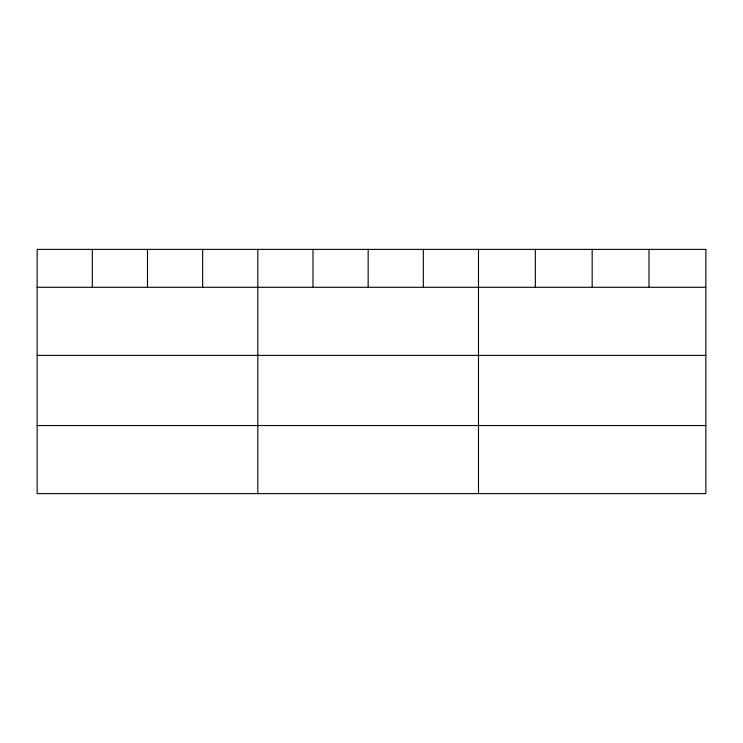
<?xml version="1.0" encoding="UTF-8"?>
<svg xmlns="http://www.w3.org/2000/svg" width="743" height="743" viewBox="0 0 743 743"><rect width="100%" height="100%" fill="white"/><g stroke="black" fill="none" stroke-linecap="round" stroke-linejoin="round"><path stroke-width="1.11" d="M37.15 287.3L705.85 287.3M37.15 355.386L705.85 355.386M37.15 425.535L705.85 425.535M649.01 249.379L649.01 287.3M592.171 249.379L592.171 287.3M535.332 249.379L535.332 287.3M478.492 249.379L478.492 493.621M423.324 249.379L423.324 287.3M368.156 249.379L368.156 287.3M312.989 249.379L312.989 287.3M257.821 249.379L257.821 493.621M202.653 249.379L202.653 287.3M147.486 249.379L147.486 287.3M92.318 249.379L92.318 287.3M705.85 249.379L37.15 249.379L37.15 493.621L705.85 493.621L705.85 249.379"/></g></svg>
